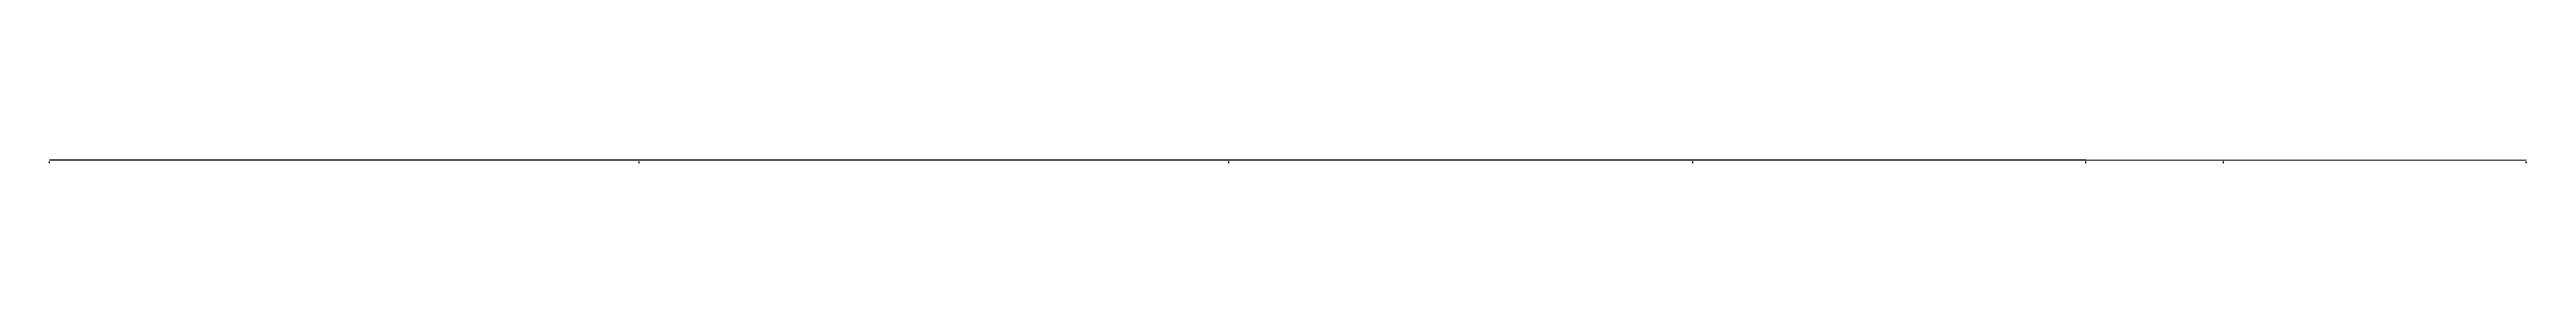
# Model space of a CAD drawing. Header units: metres. Extents: x -148477 to 168932, y -55673 to -2736.
# Drawn here: x 11633 to 17934, y -2745 to -2736 of the extents above; entities that cross this region are included whole.
import ezdxf

# ---------------------------------------------------------------- set-up
doc = ezdxf.new("R2010")
doc.units = ezdxf.units.M
doc.styles.add('liza', font='times.ttf', dxfattribs={"height": 2})

msp = doc.modelspace()

# ---------------------------------------------------------------- linework, layer by layer
at = {"color": 0, "linetype": 'Continuous', "lineweight": -3, "ltscale": 0.5}
for p, q in [((11633.1302, -2736.1258), (13133.1302, -2736.3398)), ((11633.1302, -2745.3048), (11633.1302, -2740.8048)), ((13133.1302, -2736.3398), (14633.1302, -2736.2658)), ((13133.1302, -2745.3048), (13133.1302, -2740.8048)), ((14633.1302, -2736.2658), (15813.1302, -2736.2758)), ((14633.1302, -2745.3048), (14633.1302, -2740.8048)), ((15813.1302, -2736.2758), (16813.1302, -2736.2358)), ((15813.1302, -2745.3048), (15813.1302, -2740.8048)), ((16813.1302, -2736.2358), (17163.1302, -2737.5248)), ((16813.1302, -2745.3048), (16813.1302, -2740.8048)), ((17163.1302, -2737.5248), (17933.1302, -2736.8148)), ((17163.1302, -2745.3048), (17163.1302, -2740.8048)), ((17933.1302, -2745.3048), (17933.1302, -2740.8048))]:
    msp.add_line(p, q, dxfattribs=at)

# ---------------------------------------------------------------- texts
at = {"color": 0, "linetype": 'Continuous', "lineweight": -3, "ltscale": 0.5, "char_height": 0.5, "width": 2.15, "attachment_point": 1, "rotation": 90, "style": 'liza'}
for s, insert in [('0.68', (11633.2302, -2742.9548)), ('24200.00', (11633.2302, -2745.2048)), ('0.47', (13133.2302, -2742.9548)), ('25700.00', (13133.2302, -2745.2048)), ('0.54', (14633.2302, -2742.9548)), ('27200.00', (14633.2302, -2745.2048)), ('0.53', (15813.2302, -2742.9548)), ('28380.00', (15813.2302, -2745.2048)), ('0.57', (16813.2302, -2742.9548)), ('29380.00', (16813.2302, -2745.2048)), ('-0.72', (17163.2302, -2742.9548)), ('29730.00', (17163.2302, -2745.2048)), ('-0.01', (17933.2302, -2742.9548)), ('30500.00', (17933.2302, -2745.2048))]:
    msp.add_mtext(s, dxfattribs=dict(at, insert=insert))

doc.saveas('drawing.dxf')
